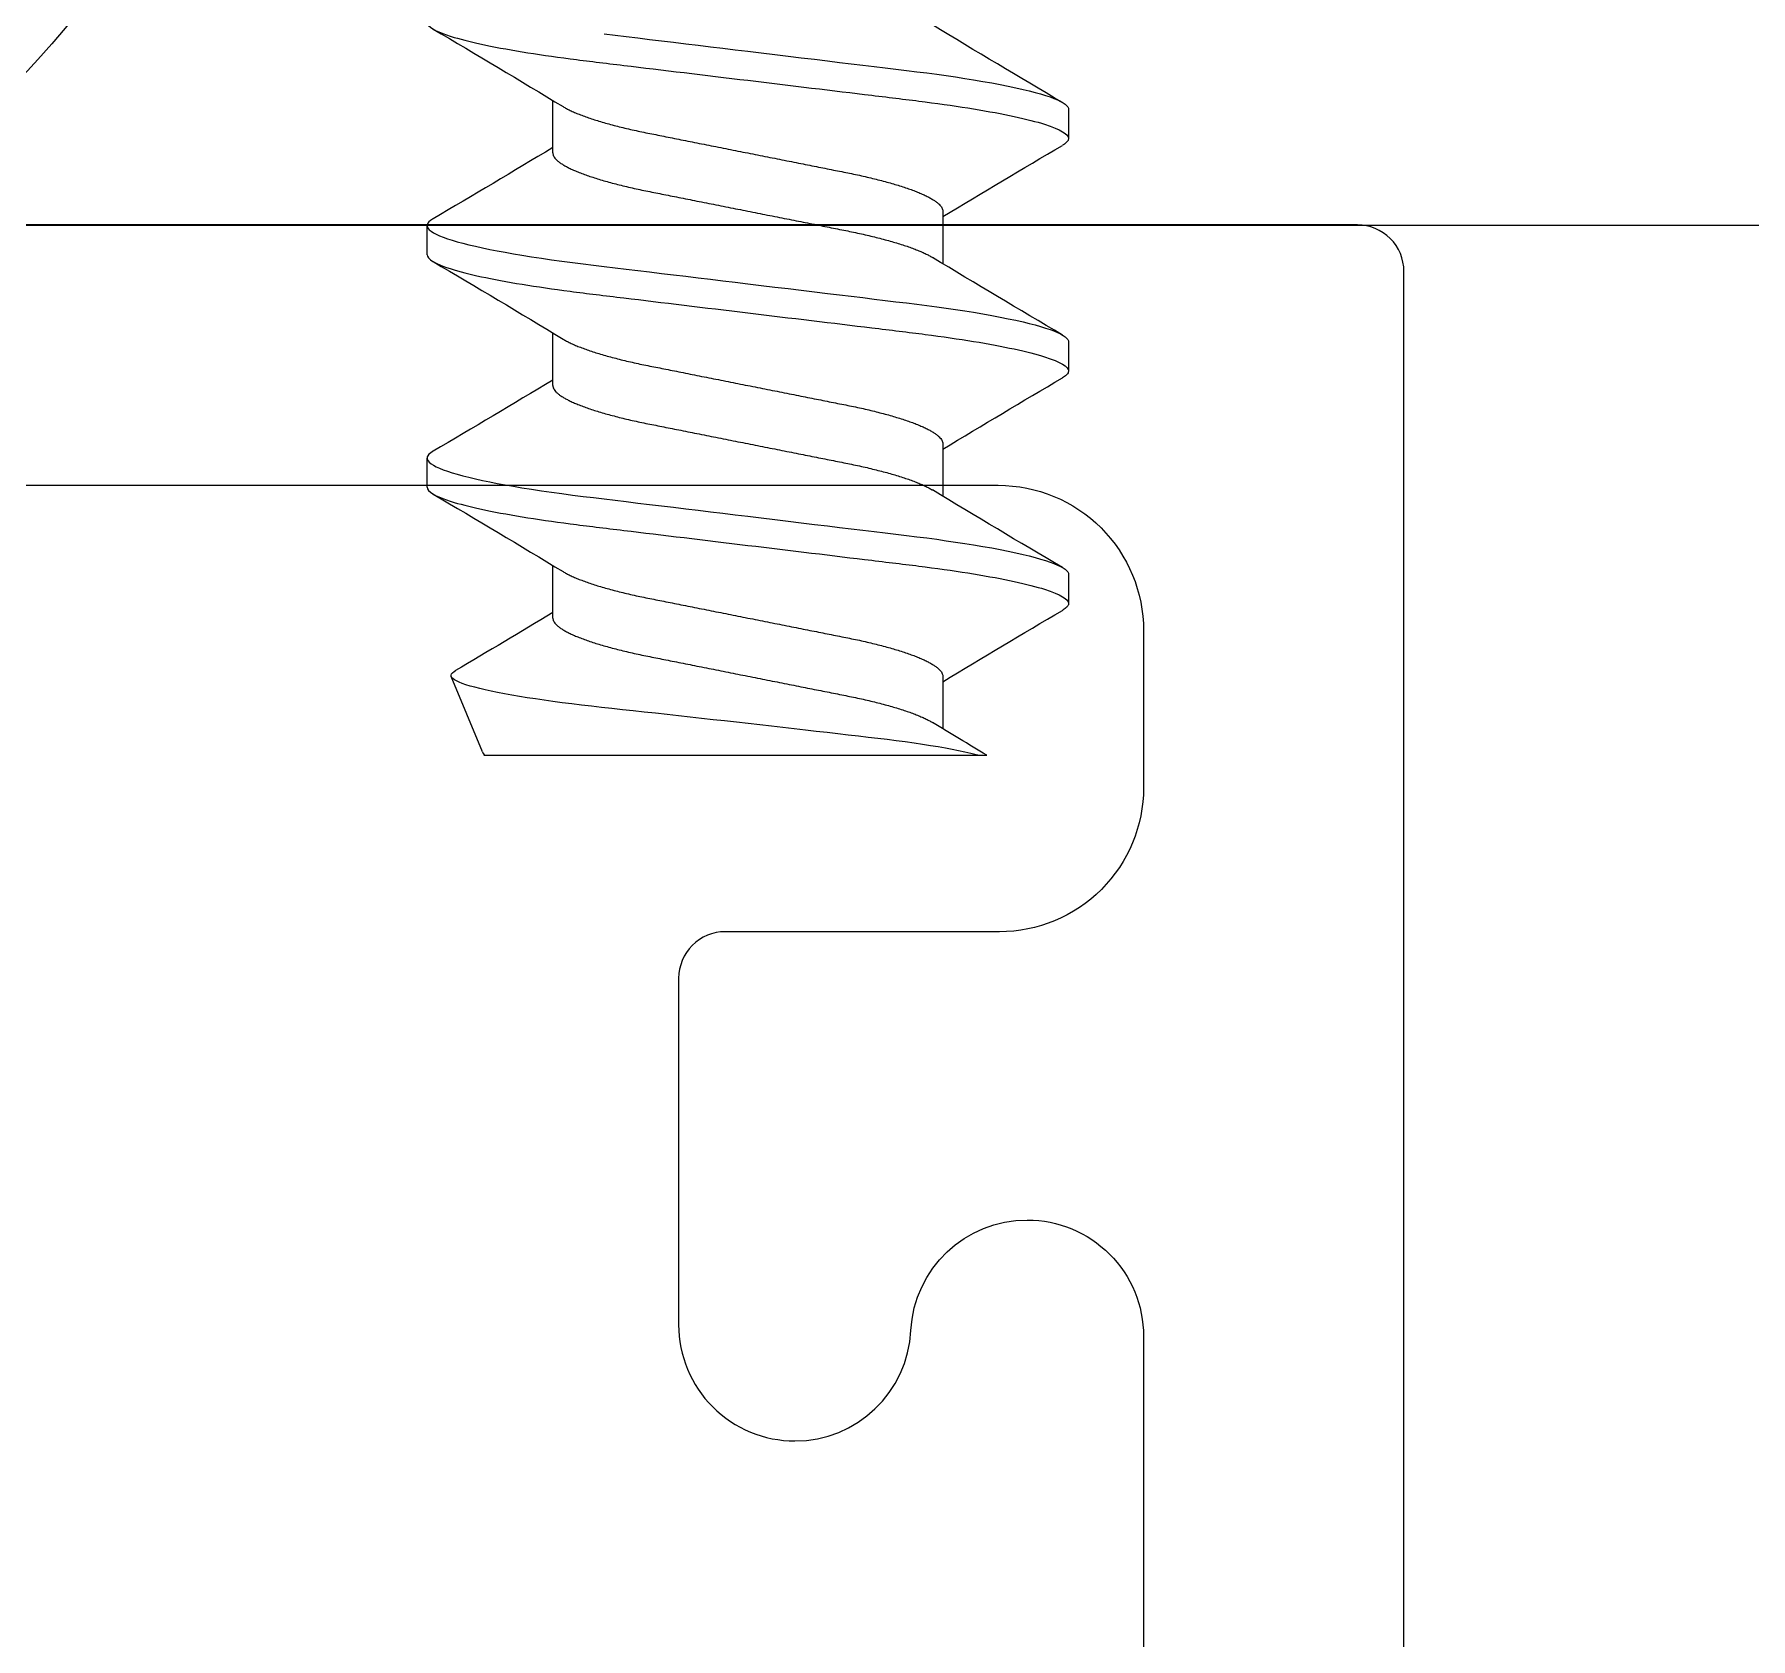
# Model space of a CAD drawing. Extents: x -26 to 91, y -47 to 75.
# Drawn here: x 6.203 to 6.5722, y 66.5232 to 66.8682 of the extents above; entities that cross this region are included whole.
import ezdxf

# ---------------------------------------------------------------- set-up
doc = ezdxf.new("R2010")
doc.units = 0
doc.header["$MEASUREMENT"] = 0
doc.layers.get('0').update_dxf_attribs({"linetype": 'CONTINUOUS'})
doc.layers.add('Ballons', color=7, linetype='CONTINUOUS')
doc.layers.add('FRAME', color=1, linetype='CONTINUOUS')

# ---------------------------------------------------------------- blocks, each defined once
blk = doc.blocks.new('3811 114 GLASS STOP')
for points in [[(2.82913, 0.73496), (-0.00087, 0.73496, 0.414214), (-0.01087, 0.72496), (-0.01087, 0.00996, 0.440011), (0, 0), (0.13826, 0.0121, -0.440011), (0.14913, 0.00213), (0.14913, -0.04004), (0.11499, -0.07418, 0.395486), (0.11411, -0.10153), (0.17011, -0.16524, 0.691708), (0.20513, -0.15204), (0.20513, 0.04033, 0.440011), (0.17143, 0.07121), (0.05, 0.06059, -0.440011), (0.03913, 0.07055), (0.03913, 0.65996, -0.414214), (0.04913, 0.66996), (1.77713, 0.66996, -0.414214), (1.80813, 0.63896), (1.80813, -0.31704, 0.414214), (1.81813, -0.32704), (2.78059, -0.32704, 0.414214)], [(2.78059, -0.27104), (1.89538, -0.27104, -0.414214), (1.86413, -0.23979), (1.86413, -0.20604, -0.414214), (1.89513, -0.17504), (1.95413, -0.17504, 0.414214), (1.96413, -0.16504), (1.96413, -0.09054, 0.414214), (1.93913, -0.06554, 0.399638), (1.91416, -0.08929, -0.400364), (1.88913, -0.11304, -0.414214), (1.86413, -0.08804), (1.86413, 0.08196, -0.414214)]]:
    blk.add_lwpolyline(points, format="xyb")
blk = doc.blocks.new('dfasdf')
at = {"color": 7, "linetype": 'Continuous', "lineweight": 15}
blk.add_circle((54.63959, 25.57704), 0.1865, dxfattribs=at)
blk = doc.blocks.new('no 6 500')
at = {"color": 7, "linetype": 'Continuous', "lineweight": 15}
for p, q in [((56.78842, 21.47031), (56.78217, 21.47031)), ((56.83842, 21.47031), (56.83217, 21.47031)), ((56.89531, 21.4584), (56.87916, 21.46508)), ((56.89605, 21.45809), (56.89605, 21.34991)), ((56.76655, 21.44325), (56.75524, 21.44325)), ((56.81655, 21.44325), (56.80524, 21.44325)), ((56.86655, 21.44325), (56.85524, 21.44325)), ((56.77905, 21.35937), (56.79036, 21.35937)), ((56.82905, 21.35937), (56.84036, 21.35937)), ((56.87905, 21.35937), (56.89036, 21.35937)), ((56.75717, 21.33231), (56.76342, 21.33231)), ((56.80717, 21.33231), (56.81342, 21.33231)), ((56.85717, 21.33231), (56.86342, 21.33231))]:
    blk.add_line(p, q, dxfattribs=at)
at = {"color": 7, "linetype": 'Continuous', "lineweight": 15, "flags": 128}
for points in [[(56.74095, 21.43219), (56.74123, 21.42985), (56.74152, 21.42744), (56.74182, 21.42498), (56.74212, 21.42246), (56.74243, 21.4199), (56.74274, 21.4173), (56.74306, 21.41465), (56.74339, 21.41198), (56.74371, 21.40934), (56.74403, 21.40667), (56.74435, 21.40399), (56.74467, 21.40131), (56.74502, 21.39841), (56.74537, 21.39552), (56.74572, 21.39265), (56.74607, 21.3898), (56.74641, 21.38697), (56.74674, 21.38419), (56.74706, 21.3816), (56.74736, 21.37906), (56.74766, 21.37657), (56.74796, 21.37413), (56.74825, 21.37175), (56.74853, 21.36943), (56.7488, 21.36717), (56.74907, 21.36497), (56.74934, 21.36281), (56.74963, 21.36067), (56.74992, 21.35862), (56.75021, 21.35661), (56.75051, 21.35465), (56.75081, 21.35274), (56.75115, 21.35076), (56.75149, 21.34885), (56.75183, 21.34702), (56.75218, 21.34529), (56.75253, 21.34365), (56.75288, 21.34211), (56.75321, 21.34075), (56.75354, 21.33949), (56.75386, 21.33833), (56.75419, 21.33726), (56.75451, 21.3363), (56.75483, 21.33545), (56.75515, 21.33469), (56.75546, 21.33405), (56.75577, 21.3335), (56.75607, 21.33306), (56.75635, 21.33273), (56.75664, 21.3325), (56.75691, 21.33236), (56.75717, 21.33231), (56.75717, 21.33231)], [(56.78069, 21.46899), (56.78077, 21.46912), (56.78107, 21.46956), (56.78135, 21.46989), (56.78164, 21.47013), (56.78191, 21.47026), (56.78217, 21.47031), (56.78246, 21.47026), (56.78276, 21.47009), (56.78306, 21.46982), (56.78338, 21.46943), (56.7837, 21.46893), (56.78402, 21.46831), (56.78434, 21.46761), (56.78465, 21.46681), (56.78498, 21.46591), (56.7853, 21.46491), (56.78563, 21.4638), (56.78596, 21.46259), (56.78629, 21.46129), (56.78662, 21.45989), (56.78695, 21.4584), (56.78727, 21.45683), (56.78759, 21.4552), (56.78791, 21.45349), (56.78823, 21.45172), (56.78854, 21.44988), (56.78886, 21.44782), (56.78919, 21.4457), (56.7895, 21.44352), (56.78981, 21.44128), (56.79011, 21.43901), (56.7904, 21.43669), (56.79067, 21.43447), (56.79095, 21.43219), (56.79123, 21.42985), (56.79152, 21.42744), (56.79182, 21.42498), (56.79212, 21.42246), (56.79243, 21.4199), (56.79274, 21.4173), (56.79306, 21.41465), (56.79339, 21.41198), (56.79371, 21.40934), (56.79403, 21.40667), (56.79435, 21.40399), (56.79467, 21.40131), (56.79502, 21.39841), (56.79537, 21.39552), (56.79572, 21.39265), (56.79607, 21.3898), (56.79641, 21.38697), (56.79674, 21.38419), (56.79706, 21.3816), (56.79736, 21.37906), (56.79766, 21.37657), (56.79796, 21.37413), (56.79825, 21.37175), (56.79853, 21.36943), (56.7988, 21.36717), (56.79907, 21.36497), (56.79934, 21.36281), (56.79963, 21.36067), (56.79992, 21.35862), (56.80021, 21.35661), (56.80051, 21.35465), (56.80081, 21.35274), (56.80115, 21.35076), (56.80149, 21.34885), (56.80183, 21.34702), (56.80218, 21.34529), (56.80253, 21.34365), (56.80288, 21.34211), (56.80321, 21.34075), (56.80354, 21.33949), (56.80386, 21.33833), (56.80419, 21.33726), (56.80451, 21.3363), (56.80483, 21.33545), (56.80515, 21.33469), (56.80546, 21.33405), (56.80577, 21.3335), (56.80607, 21.33306), (56.80635, 21.33273), (56.80664, 21.3325), (56.80691, 21.33236), (56.80717, 21.33231), (56.80717, 21.33231)], [(56.83069, 21.46899), (56.83077, 21.46912), (56.83107, 21.46956), (56.83135, 21.46989), (56.83164, 21.47013), (56.83191, 21.47026), (56.83217, 21.47031), (56.83246, 21.47026), (56.83276, 21.47009), (56.83306, 21.46982), (56.83338, 21.46943), (56.8337, 21.46893), (56.83402, 21.46831), (56.83434, 21.46761), (56.83465, 21.46681), (56.83498, 21.46591), (56.8353, 21.46491), (56.83563, 21.4638), (56.83596, 21.46259), (56.83629, 21.46129), (56.83662, 21.45989), (56.83695, 21.4584), (56.83727, 21.45683), (56.83759, 21.4552), (56.83791, 21.45349), (56.83823, 21.45172), (56.83854, 21.44988), (56.83886, 21.44782), (56.83919, 21.4457), (56.8395, 21.44352), (56.83981, 21.44128), (56.84011, 21.43901), (56.8404, 21.43669), (56.84067, 21.43447), (56.84095, 21.43219), (56.84123, 21.42985), (56.84152, 21.42744), (56.84182, 21.42498), (56.84212, 21.42246), (56.84243, 21.4199), (56.84274, 21.4173), (56.84306, 21.41465), (56.84339, 21.41198), (56.84371, 21.40934), (56.84403, 21.40667), (56.84435, 21.40399), (56.84467, 21.40131), (56.84502, 21.39841), (56.84537, 21.39552), (56.84572, 21.39265), (56.84607, 21.3898), (56.84641, 21.38697), (56.84674, 21.38419), (56.84706, 21.3816), (56.84736, 21.37906), (56.84766, 21.37657), (56.84796, 21.37413), (56.84825, 21.37175), (56.84853, 21.36943), (56.8488, 21.36717), (56.84907, 21.36497), (56.84934, 21.36281), (56.84963, 21.36067), (56.84992, 21.35862), (56.85021, 21.35661), (56.85051, 21.35465), (56.85081, 21.35274), (56.85115, 21.35076), (56.85149, 21.34885), (56.85183, 21.34702), (56.85218, 21.34529), (56.85253, 21.34365), (56.85288, 21.34211), (56.85321, 21.34075), (56.85354, 21.33949), (56.85386, 21.33833), (56.85419, 21.33726), (56.85451, 21.3363), (56.85483, 21.33545), (56.85515, 21.33469), (56.85546, 21.33405), (56.85577, 21.3335), (56.85607, 21.33306), (56.85635, 21.33273), (56.85664, 21.3325), (56.85691, 21.33236), (56.85717, 21.33231), (56.85717, 21.33231)], [(56.89605, 21.35182), (56.89595, 21.35218), (56.89567, 21.35334), (56.89538, 21.3546), (56.89509, 21.35596), (56.89482, 21.35734), (56.89454, 21.35881), (56.89427, 21.36037), (56.89401, 21.362), (56.89374, 21.36374), (56.89347, 21.36555), (56.89321, 21.36745), (56.89295, 21.36941), (56.89271, 21.37135), (56.89247, 21.37336), (56.89223, 21.37542), (56.89198, 21.37753), (56.89172, 21.37972), (56.89146, 21.38196), (56.8912, 21.38425), (56.89093, 21.38657), (56.89066, 21.38893), (56.89038, 21.39132), (56.8901, 21.39374), (56.88983, 21.39619), (56.88954, 21.3987), (56.88926, 21.40122), (56.88897, 21.40376), (56.88868, 21.40631), (56.88841, 21.40878), (56.88813, 21.41125), (56.88786, 21.41373), (56.88759, 21.41618), (56.88731, 21.41867), (56.88704, 21.42114), (56.88677, 21.42358), (56.88651, 21.426), (56.88626, 21.42829), (56.88602, 21.43053), (56.88578, 21.43275), (56.88554, 21.43492), (56.88528, 21.43707), (56.88503, 21.43917), (56.88476, 21.44123), (56.8845, 21.44321), (56.88423, 21.44512), (56.88396, 21.44696), (56.88369, 21.44874), (56.88341, 21.45044), (56.88313, 21.45209), (56.88284, 21.45365), (56.88256, 21.45514), (56.88227, 21.45653), (56.882, 21.45779), (56.88172, 21.45897), (56.88144, 21.46005), (56.88117, 21.46103), (56.88089, 21.46193), (56.88062, 21.46272), (56.88034, 21.46341), (56.88007, 21.46398), (56.87982, 21.46442), (56.87957, 21.46476), (56.87933, 21.46499), (56.87909, 21.46511), (56.87884, 21.46512), (56.87858, 21.46503), (56.87833, 21.46482), (56.87806, 21.4645), (56.87787, 21.46419)], [(56.8953, 21.45839), (56.89567, 21.4582), (56.89605, 21.45791)]]:
    blk.add_lwpolyline(points, dxfattribs=at)
at = {"color": 7, "linetype": 'Continuous', "lineweight": 15}
for centre, radius, start, end in [((58.6869, 22.61127), 2.25734, 210.3994, 211.22543), ((54.74111, 22.66602), 2.36491, 328.86559, 329.59164), ((58.737, 22.61132), 2.25745, 210.39942, 211.2254), ((54.79111, 22.66602), 2.36491, 328.86559, 329.59164), ((58.78734, 22.61153), 2.25785, 210.39949, 211.22533), ((55.02078, 22.55834), 2.15544, 328.84615, 329.49452), ((54.80848, 20.19123), 2.25759, 30.39934, 31.22538), ((54.85864, 20.19132), 2.2574, 30.39928, 31.22538), ((54.90864, 20.19132), 2.2574, 30.39928, 31.22538), ((55.48396, 20.50714), 1.64446, 30.83005, 31.30443), ((58.80367, 20.1371), 2.36394, 148.86541, 149.59186), ((58.85367, 20.1371), 2.36394, 148.86541, 149.59186), ((58.90367, 20.1371), 2.36394, 148.86541, 149.59186)]:
    blk.add_arc(centre, radius, start, end, dxfattribs=at)
for points, knots in [([(56.73842, 21.47031), (56.73933, 21.47031), (56.74038, 21.46863), (56.74258, 21.46164), (56.74373, 21.45633), (56.74531, 21.44665), (56.74582, 21.44315), (56.74677, 21.43586), (56.74721, 21.43206), (56.7487, 21.41977), (56.74981, 21.41055), (56.75204, 21.39207), (56.75315, 21.38285), (56.75464, 21.37056), (56.75508, 21.36677), (56.75603, 21.35947), (56.75654, 21.35597), (56.75812, 21.34629), (56.75927, 21.34098), (56.76147, 21.33399), (56.76252, 21.33231), (56.76342, 21.33231)], [0, 0, 0, 0, 0.125, 0.125, 0.25, 0.25, 0.3125, 0.3125, 0.375, 0.375, 0.5, 0.5, 0.625, 0.625, 0.6875, 0.6875, 0.75, 0.75, 0.875, 0.875, 1, 1, 1, 1]), ([(56.78842, 21.47031), (56.78933, 21.47031), (56.79038, 21.46863), (56.79258, 21.46164), (56.79373, 21.45633), (56.79531, 21.44665), (56.79582, 21.44315), (56.79677, 21.43586), (56.79721, 21.43206), (56.7987, 21.41977), (56.79981, 21.41055), (56.80204, 21.39207), (56.80315, 21.38285), (56.80464, 21.37056), (56.80508, 21.36677), (56.80603, 21.35947), (56.80654, 21.35597), (56.80812, 21.34629), (56.80927, 21.34098), (56.81147, 21.33399), (56.81252, 21.33231), (56.81342, 21.33231)], [0, 0, 0, 0, 0.125, 0.125, 0.25, 0.25, 0.3125, 0.3125, 0.375, 0.375, 0.5, 0.5, 0.625, 0.625, 0.6875, 0.6875, 0.75, 0.75, 0.875, 0.875, 1, 1, 1, 1]), ([(56.83842, 21.47031), (56.83933, 21.47031), (56.84038, 21.46863), (56.84258, 21.46164), (56.84373, 21.45633), (56.84531, 21.44665), (56.84582, 21.44315), (56.84677, 21.43586), (56.84721, 21.43206), (56.8487, 21.41977), (56.84981, 21.41055), (56.85204, 21.39207), (56.85315, 21.38285), (56.85464, 21.37056), (56.85508, 21.36677), (56.85603, 21.35947), (56.85654, 21.35597), (56.85812, 21.34629), (56.85927, 21.34098), (56.86147, 21.33399), (56.86252, 21.33231), (56.86342, 21.33231)], [0, 0, 0, 0, 0.125, 0.125, 0.25, 0.25, 0.3125, 0.3125, 0.375, 0.375, 0.5, 0.5, 0.625, 0.625, 0.6875, 0.6875, 0.75, 0.75, 0.875, 0.875, 1, 1, 1, 1]), ([(56.76655, 21.44325), (56.76666, 21.44324), (56.7669, 21.44322), (56.76726, 21.44307), (56.76763, 21.44283), (56.76801, 21.44249), (56.7684, 21.44205), (56.76879, 21.44151), (56.76919, 21.44087), (56.76959, 21.44014), (56.77001, 21.4393), (56.77042, 21.43836), (56.77084, 21.43732), (56.77126, 21.43619), (56.77168, 21.43497), (56.7721, 21.43367), (56.77251, 21.43229), (56.77291, 21.43085), (56.7733, 21.42934), (56.77369, 21.42778), (56.77406, 21.42617), (56.77443, 21.42452), (56.77477, 21.42284), (56.77511, 21.42112), (56.77546, 21.41937), (56.77582, 21.41756), (56.77619, 21.41568), (56.77658, 21.41374), (56.77698, 21.41174), (56.77738, 21.4097), (56.77779, 21.40763), (56.77821, 21.40554), (56.77863, 21.40343), (56.77905, 21.40131), (56.77947, 21.3992), (56.77989, 21.39709), (56.7803, 21.395), (56.78071, 21.39294), (56.78112, 21.39092), (56.78151, 21.38894), (56.78189, 21.38703), (56.78226, 21.38516), (56.78262, 21.38333), (56.78298, 21.38155), (56.78332, 21.37981), (56.78367, 21.37812), (56.78403, 21.37646), (56.78441, 21.37485), (56.7848, 21.37329), (56.78519, 21.37178), (56.78559, 21.37033), (56.786, 21.36896), (56.78641, 21.36766), (56.78683, 21.36644), (56.78725, 21.36532), (56.78766, 21.36429), (56.78808, 21.36336), (56.78848, 21.36253), (56.7888, 21.36194), (56.78898, 21.36166), (56.78902, 21.36159)], [0, 0, 0, 0, 0.0167585, 0.0337243, 0.0508805, 0.0682089, 0.0856898, 0.1029871, 0.1203908, 0.1378796, 0.155431, 0.1733816, 0.1913495, 0.2093099, 0.2272381, 0.2451101, 0.2629019, 0.2805903, 0.298115, 0.3154936, 0.332706, 0.3497336, 0.3665591, 0.3829713, 0.3995665, 0.4163512, 0.4333087, 0.4507714, 0.4683746, 0.4860968, 0.5039154, 0.5218069, 0.5397475, 0.5577127, 0.5756388, 0.5935404, 0.6113932, 0.6291736, 0.6468581, 0.6641121, 0.6812316, 0.6981976, 0.7149917, 0.7319339, 0.7486836, 0.7655438, 0.7826072, 0.7998562, 0.8172722, 0.8348351, 0.8524849, 0.8702375, 0.8880702, 0.905959, 0.92388, 0.9414887, 0.9590816, 0.9766357, 0.9941282, 1, 1, 1, 1]), ([(56.81655, 21.44325), (56.81666, 21.44324), (56.8169, 21.44322), (56.81726, 21.44307), (56.81763, 21.44283), (56.81801, 21.44249), (56.8184, 21.44205), (56.81879, 21.44151), (56.81919, 21.44087), (56.81959, 21.44014), (56.82001, 21.4393), (56.82042, 21.43836), (56.82084, 21.43732), (56.82126, 21.43619), (56.82168, 21.43497), (56.8221, 21.43367), (56.82251, 21.43229), (56.82291, 21.43085), (56.8233, 21.42934), (56.82369, 21.42778), (56.82406, 21.42617), (56.82443, 21.42452), (56.82477, 21.42284), (56.82511, 21.42112), (56.82546, 21.41937), (56.82582, 21.41756), (56.82619, 21.41568), (56.82658, 21.41374), (56.82698, 21.41174), (56.82738, 21.4097), (56.82779, 21.40763), (56.82821, 21.40554), (56.82863, 21.40343), (56.82905, 21.40131), (56.82947, 21.3992), (56.82989, 21.39709), (56.8303, 21.395), (56.83071, 21.39294), (56.83112, 21.39092), (56.83151, 21.38894), (56.83189, 21.38703), (56.83226, 21.38516), (56.83262, 21.38333), (56.83298, 21.38155), (56.83332, 21.37981), (56.83367, 21.37812), (56.83403, 21.37646), (56.83441, 21.37485), (56.8348, 21.37329), (56.83519, 21.37178), (56.83559, 21.37033), (56.836, 21.36896), (56.83641, 21.36766), (56.83683, 21.36644), (56.83725, 21.36532), (56.83766, 21.36429), (56.83808, 21.36336), (56.83848, 21.36253), (56.8388, 21.36194), (56.83898, 21.36166), (56.83902, 21.36159)], [0, 0, 0, 0, 0.016758, 0.033724, 0.050881, 0.068209, 0.08569, 0.102987, 0.120391, 0.13788, 0.155431, 0.173382, 0.191349, 0.20931, 0.227238, 0.24511, 0.262902, 0.28059, 0.298115, 0.315494, 0.332706, 0.349734, 0.366559, 0.382971, 0.399567, 0.416351, 0.433309, 0.450771, 0.468375, 0.486097, 0.503915, 0.521807, 0.539748, 0.557713, 0.575639, 0.59354, 0.611393, 0.629174, 0.646858, 0.664112, 0.681232, 0.698198, 0.714992, 0.731934, 0.748684, 0.765544, 0.782607, 0.799856, 0.817272, 0.834835, 0.852485, 0.870238, 0.88807, 0.905959, 0.92388, 0.941489, 0.959082, 0.976636, 0.994128, 1, 1, 1, 1]), ([(56.86655, 21.44325), (56.86666, 21.44324), (56.8669, 21.44322), (56.86726, 21.44307), (56.86763, 21.44283), (56.86801, 21.44249), (56.8684, 21.44205), (56.86879, 21.44151), (56.86919, 21.44087), (56.86959, 21.44014), (56.87001, 21.4393), (56.87042, 21.43836), (56.87084, 21.43732), (56.87126, 21.43619), (56.87168, 21.43497), (56.8721, 21.43367), (56.87251, 21.43229), (56.87291, 21.43085), (56.8733, 21.42934), (56.87369, 21.42778), (56.87406, 21.42617), (56.87443, 21.42452), (56.87477, 21.42284), (56.87511, 21.42112), (56.87546, 21.41937), (56.87582, 21.41756), (56.87619, 21.41568), (56.87658, 21.41374), (56.87698, 21.41174), (56.87738, 21.4097), (56.87779, 21.40763), (56.87821, 21.40554), (56.87863, 21.40343), (56.87905, 21.40131), (56.87947, 21.3992), (56.87989, 21.39709), (56.8803, 21.395), (56.88071, 21.39294), (56.88112, 21.39092), (56.88151, 21.38894), (56.88189, 21.38703), (56.88226, 21.38516), (56.88262, 21.38333), (56.88298, 21.38155), (56.88332, 21.37981), (56.88367, 21.37812), (56.88403, 21.37646), (56.88441, 21.37485), (56.8848, 21.37329), (56.88519, 21.37178), (56.88559, 21.37033), (56.886, 21.36896), (56.88641, 21.36766), (56.88683, 21.36644), (56.88725, 21.36532), (56.88766, 21.36429), (56.88808, 21.36336), (56.88848, 21.36253), (56.8888, 21.36194), (56.88898, 21.36166), (56.88902, 21.36159)], [0, 0, 0, 0, 0.016758, 0.033724, 0.050881, 0.068209, 0.08569, 0.102987, 0.120391, 0.13788, 0.155431, 0.173382, 0.191349, 0.20931, 0.227238, 0.24511, 0.262902, 0.28059, 0.298115, 0.315494, 0.332706, 0.349734, 0.366559, 0.382971, 0.399567, 0.416351, 0.433309, 0.450771, 0.468375, 0.486097, 0.503915, 0.521807, 0.539748, 0.557713, 0.575639, 0.59354, 0.611393, 0.629174, 0.646858, 0.664112, 0.681232, 0.698198, 0.714992, 0.731934, 0.748684, 0.765544, 0.782607, 0.799856, 0.817272, 0.834835, 0.852485, 0.870238, 0.88807, 0.905959, 0.92388, 0.941489, 0.959082, 0.976636, 0.994128, 1, 1, 1, 1]), ([(56.75658, 21.44104), (56.75661, 21.44098), (56.75679, 21.44071), (56.75709, 21.44013), (56.75751, 21.4393), (56.75792, 21.43836), (56.75834, 21.43732), (56.75876, 21.43619), (56.75918, 21.43497), (56.7596, 21.43367), (56.76001, 21.43229), (56.76041, 21.43085), (56.7608, 21.42934), (56.76119, 21.42778), (56.76156, 21.42617), (56.76193, 21.42452), (56.76227, 21.42284), (56.76261, 21.42112), (56.76296, 21.41937), (56.76332, 21.41756), (56.76369, 21.41568), (56.76408, 21.41374), (56.76448, 21.41174), (56.76488, 21.4097), (56.76529, 21.40763), (56.76571, 21.40554), (56.76613, 21.40343), (56.76655, 21.40131), (56.76697, 21.3992), (56.76739, 21.39709), (56.7678, 21.395), (56.76821, 21.39294), (56.76862, 21.39092), (56.76901, 21.38894), (56.76939, 21.38703), (56.76976, 21.38516), (56.77012, 21.38333), (56.77048, 21.38155), (56.77082, 21.37981), (56.77117, 21.37812), (56.77153, 21.37646), (56.77191, 21.37485), (56.7723, 21.37329), (56.77269, 21.37178), (56.77309, 21.37033), (56.7735, 21.36896), (56.77391, 21.36766), (56.77433, 21.36644), (56.77475, 21.36532), (56.77516, 21.36429), (56.77558, 21.36336), (56.77598, 21.36253), (56.77639, 21.36178), (56.7768, 21.36113), (56.7772, 21.36058), (56.77759, 21.36014), (56.77797, 21.35979), (56.77834, 21.35955), (56.7787, 21.3594), (56.77893, 21.35938), (56.77905, 21.35937)], [0, 0, 0, 0, 0.004966, 0.022455, 0.040006, 0.057957, 0.075925, 0.093885, 0.111813, 0.129685, 0.147477, 0.165166, 0.18269, 0.200069, 0.217281, 0.234309, 0.251134, 0.267546, 0.284142, 0.300926, 0.317884, 0.335347, 0.35295, 0.370672, 0.38849, 0.406382, 0.424323, 0.442288, 0.460214, 0.478115, 0.495968, 0.513749, 0.531433, 0.548687, 0.565807, 0.582772, 0.599567, 0.616509, 0.633258, 0.650119, 0.667182, 0.684431, 0.701847, 0.71941, 0.73706, 0.754812, 0.772645, 0.790534, 0.808455, 0.826063, 0.843656, 0.86121, 0.878703, 0.896466, 0.914118, 0.931639, 0.949006, 0.966201, 0.983205, 1, 1, 1, 1]), ([(56.80658, 21.44104), (56.80661, 21.44098), (56.80679, 21.44071), (56.80709, 21.44013), (56.80751, 21.4393), (56.80792, 21.43836), (56.80834, 21.43732), (56.80876, 21.43619), (56.80918, 21.43497), (56.8096, 21.43367), (56.81001, 21.43229), (56.81041, 21.43085), (56.8108, 21.42934), (56.81119, 21.42778), (56.81156, 21.42617), (56.81193, 21.42452), (56.81227, 21.42284), (56.81261, 21.42112), (56.81296, 21.41937), (56.81332, 21.41756), (56.81369, 21.41568), (56.81408, 21.41374), (56.81448, 21.41174), (56.81488, 21.4097), (56.81529, 21.40763), (56.81571, 21.40554), (56.81613, 21.40343), (56.81655, 21.40131), (56.81697, 21.3992), (56.81739, 21.39709), (56.8178, 21.395), (56.81821, 21.39294), (56.81862, 21.39092), (56.81901, 21.38894), (56.81939, 21.38703), (56.81976, 21.38516), (56.82012, 21.38333), (56.82048, 21.38155), (56.82082, 21.37981), (56.82117, 21.37812), (56.82153, 21.37646), (56.82191, 21.37485), (56.8223, 21.37329), (56.82269, 21.37178), (56.82309, 21.37033), (56.8235, 21.36896), (56.82391, 21.36766), (56.82433, 21.36644), (56.82475, 21.36532), (56.82516, 21.36429), (56.82558, 21.36336), (56.82598, 21.36253), (56.82639, 21.36178), (56.8268, 21.36113), (56.8272, 21.36058), (56.82759, 21.36014), (56.82797, 21.35979), (56.82834, 21.35955), (56.8287, 21.3594), (56.82893, 21.35938), (56.82905, 21.35937)], [0, 0, 0, 0, 0.004966, 0.022455, 0.040006, 0.057957, 0.075925, 0.093885, 0.111814, 0.129685, 0.147477, 0.165166, 0.18269, 0.200069, 0.217281, 0.234309, 0.251134, 0.267547, 0.284142, 0.300926, 0.317884, 0.335347, 0.35295, 0.370672, 0.38849, 0.406382, 0.424323, 0.442288, 0.460214, 0.478115, 0.495968, 0.513749, 0.531433, 0.548687, 0.565807, 0.582772, 0.599567, 0.616509, 0.633258, 0.650119, 0.667182, 0.684431, 0.701847, 0.71941, 0.73706, 0.754812, 0.772645, 0.790534, 0.808455, 0.826063, 0.843656, 0.86121, 0.878703, 0.896466, 0.914118, 0.931639, 0.949006, 0.966201, 0.983205, 1, 1, 1, 1]), ([(56.85658, 21.44104), (56.85661, 21.44098), (56.85679, 21.44071), (56.85709, 21.44013), (56.85751, 21.4393), (56.85792, 21.43836), (56.85834, 21.43732), (56.85876, 21.43619), (56.85918, 21.43497), (56.8596, 21.43367), (56.86001, 21.43229), (56.86041, 21.43085), (56.8608, 21.42934), (56.86119, 21.42778), (56.86156, 21.42617), (56.86193, 21.42452), (56.86227, 21.42284), (56.86261, 21.42112), (56.86296, 21.41937), (56.86332, 21.41756), (56.86369, 21.41568), (56.86408, 21.41374), (56.86448, 21.41174), (56.86488, 21.4097), (56.86529, 21.40763), (56.86571, 21.40554), (56.86613, 21.40343), (56.86655, 21.40131), (56.86697, 21.3992), (56.86739, 21.39709), (56.8678, 21.395), (56.86821, 21.39294), (56.86862, 21.39092), (56.86901, 21.38894), (56.86939, 21.38703), (56.86976, 21.38516), (56.87012, 21.38333), (56.87048, 21.38155), (56.87082, 21.37981), (56.87117, 21.37812), (56.87153, 21.37646), (56.87191, 21.37485), (56.8723, 21.37329), (56.87269, 21.37178), (56.87309, 21.37033), (56.8735, 21.36896), (56.87391, 21.36766), (56.87433, 21.36644), (56.87475, 21.36532), (56.87516, 21.36429), (56.87558, 21.36336), (56.87598, 21.36253), (56.87639, 21.36178), (56.8768, 21.36113), (56.8772, 21.36058), (56.87759, 21.36014), (56.87797, 21.35979), (56.87834, 21.35955), (56.8787, 21.3594), (56.87893, 21.35938), (56.87905, 21.35937)], [0, 0, 0, 0, 0.0049663, 0.022455, 0.0400064, 0.057957, 0.0759249, 0.0938852, 0.1118135, 0.1296854, 0.1474772, 0.1651656, 0.1826903, 0.2000688, 0.2172812, 0.2343088, 0.2511343, 0.2675465, 0.2841417, 0.3009264, 0.3178839, 0.3353466, 0.3529497, 0.3706719, 0.3884904, 0.406382, 0.4243226, 0.4422878, 0.4602138, 0.4781154, 0.4959682, 0.5137485, 0.5314331, 0.548687, 0.5658066, 0.5827725, 0.5995666, 0.6165088, 0.6332585, 0.6501187, 0.667182, 0.6844311, 0.701847, 0.7194099, 0.7370597, 0.7548123, 0.7726449, 0.7905337, 0.8084547, 0.8260634, 0.8436562, 0.8612103, 0.8787028, 0.8964657, 0.9141183, 0.9316389, 0.9490064, 0.9662011, 0.9832046, 1, 1, 1, 1]), ([(56.76342, 21.33231), (56.76352, 21.33232), (56.76371, 21.33234), (56.76401, 21.33251), (56.76431, 21.33279), (56.76461, 21.33315), (56.76481, 21.33348), (56.7649, 21.33363)], [0, 0, 0, 0, 0.201712, 0.405454, 0.611089, 0.818473, 1, 1, 1, 1]), ([(56.81342, 21.33231), (56.81352, 21.33232), (56.81371, 21.33234), (56.81401, 21.33251), (56.81431, 21.33279), (56.81461, 21.33315), (56.81481, 21.33348), (56.8149, 21.33363)], [0, 0, 0, 0, 0.201712, 0.4054534, 0.6110888, 0.8184729, 1, 1, 1, 1]), ([(56.86342, 21.33231), (56.86351, 21.33232), (56.86369, 21.33234), (56.86395, 21.33248), (56.86423, 21.3327), (56.86451, 21.33302), (56.86474, 21.33334), (56.86487, 21.33357), (56.8649, 21.33363)], [0, 0, 0, 0, 0.183275, 0.368237, 0.554785, 0.742812, 0.932204, 1, 1, 1, 1])]:
    blk.add_open_spline(points, degree=3, knots=knots, dxfattribs=at)
blk = doc.blocks.new('3809 BLOCK FRAME')
blk.add_lwpolyline([(-1.674, 0.454), (-4.425, 0.454)])

msp = doc.modelspace()

# ---------------------------------------------------------------- block references
msp.add_blockref('dfasdf', (-48.57388, 41.41111))
at = {"layer": 'Ballons', "xscale": -1, "rotation": 90}
msp.add_blockref('no 6 500', (27.75775, 123.6092), dxfattribs=at)
at = {"layer": 'FRAME', "rotation": 180}
for name, p in [('3809 BLOCK FRAME', (3.8157, 67.28115)), ('3811 114 GLASS STOP', (8.3057, 66.50015))]:
    msp.add_blockref(name, p, dxfattribs=at)

doc.saveas('drawing.dxf')
